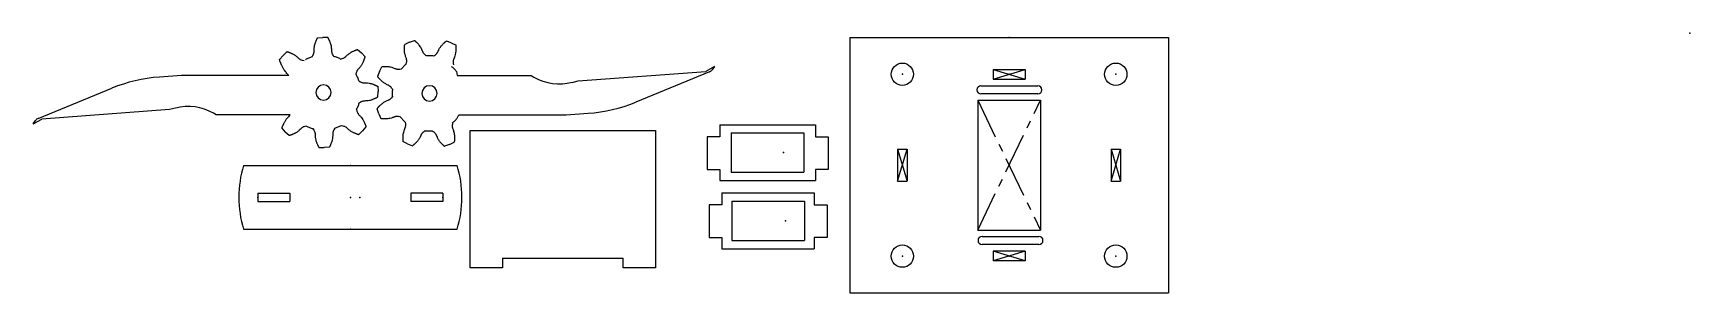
# Model space of a CAD drawing. Header units: centimetres. Extents: x 82.2 to 134.2, y 51 to 59.1.
import ezdxf

# ---------------------------------------------------------------- set-up
doc = ezdxf.new("R2010")
doc.units = ezdxf.units.CM
doc.header["$PDSIZE"] = -1
doc.linetypes.add('CENTERX2', pattern=[2.032, 1.27, -0.254, 0.254, -0.254])

msp = doc.modelspace()

# ---------------------------------------------------------------- linework, layer by layer
at = {"color": 7, "linetype": 'Continuous'}
for p, q in [((91.114, 58.979), (91.278, 58.99)), ((91.442, 58.985), (91.278, 58.99)), ((94.002, 58.84), (93.852, 58.772)), ((94.002, 58.84), (94.157, 58.894)), ((95.312, 58.822), (95.159, 58.88)), ((95.312, 58.822), (95.459, 58.75)), ((107.819, 58.989), (117.819, 58.989)), ((107.819, 58.989), (107.819, 50.989)), ((117.819, 58.989), (117.819, 50.989)), ((89.921, 58.301), (90.03, 58.425)), ((90.15, 58.538), (90.03, 58.425)), ((90.761, 58.308), (90.737, 58.295)), ((90.787, 58.321), (90.761, 58.308)), ((90.812, 58.333), (90.787, 58.321)), ((90.838, 58.345), (90.812, 58.333)), ((90.864, 58.356), (90.838, 58.345)), ((90.89, 58.366), (90.864, 58.356)), ((90.916, 58.376), (90.89, 58.366)), ((90.943, 58.385), (90.916, 58.376)), ((91.653, 58.389), (91.626, 58.397)), ((91.68, 58.38), (91.653, 58.389)), ((91.706, 58.371), (91.68, 58.38)), ((91.733, 58.361), (91.706, 58.371)), ((91.758, 58.35), (91.733, 58.361)), ((91.784, 58.339), (91.758, 58.35)), ((91.81, 58.327), (91.784, 58.339)), ((91.835, 58.315), (91.81, 58.327)), ((92.372, 58.615), (92.495, 58.506)), ((92.607, 58.386), (92.495, 58.506)), ((94.565, 58.414), (94.537, 58.412)), ((94.593, 58.415), (94.565, 58.414)), ((94.621, 58.416), (94.593, 58.415)), ((94.649, 58.416), (94.621, 58.416)), ((94.677, 58.415), (94.649, 58.416)), ((94.705, 58.414), (94.677, 58.415)), ((94.733, 58.411), (94.705, 58.414)), ((94.761, 58.409), (94.733, 58.411)), ((86.839, 57.797), (86.148, 57.749)), ((90.208, 57.797), (86.839, 57.797)), ((92.337, 57.812), (92.324, 57.837)), ((92.35, 57.787), (92.337, 57.812)), ((92.362, 57.761), (92.35, 57.787)), ((92.373, 57.735), (92.362, 57.761)), ((92.384, 57.709), (92.373, 57.735)), ((93.057, 57.92), (92.999, 57.765)), ((93.057, 57.92), (93.13, 58.068)), ((93.757, 58.021), (93.739, 58)), ((93.776, 58.042), (93.757, 58.021)), ((93.796, 58.062), (93.776, 58.042)), ((93.816, 58.082), (93.796, 58.062)), ((93.836, 58.102), (93.816, 58.082)), ((93.857, 58.121), (93.836, 58.102)), ((93.878, 58.139), (93.857, 58.121)), ((93.9, 58.157), (93.878, 58.139)), ((95.341, 58.065), (95.32, 58.083)), ((95.361, 58.046), (95.341, 58.065)), ((95.381, 58.026), (95.361, 58.046)), ((95.401, 58.006), (95.381, 58.026)), ((95.42, 57.986), (95.401, 58.006)), ((95.439, 57.965), (95.42, 57.986)), ((95.457, 57.943), (95.439, 57.965)), ((95.475, 57.922), (95.457, 57.943)), ((95.475, 57.922), (95.497, 57.799)), ((95.497, 57.799), (97.821, 57.799)), ((97.821, 57.799), (97.906, 57.749)), ((99.29, 57.633), (103.296, 57.929)), ((103.412, 57.911), (101.1, 56.963)), ((103.57, 58.078), (103.296, 57.929)), ((103.57, 58.078), (103.497, 57.978)), ((112.319, 57.989), (113.319, 57.989)), ((112.319, 57.989), (112.319, 57.689)), ((113.319, 57.989), (113.319, 57.689)), ((82.344, 56.453), (84.656, 57.401)), ((91.079, 57.357), (91.06, 57.265)), ((91.06, 57.265), (91.078, 57.173)), ((91.13, 57.435), (91.079, 57.357)), ((91.208, 57.487), (91.13, 57.435)), ((91.299, 57.505), (91.208, 57.487)), ((91.39, 57.487), (91.299, 57.505)), ((91.467, 57.435), (91.39, 57.487)), ((91.519, 57.358), (91.467, 57.435)), ((91.518, 57.174), (91.536, 57.266)), ((91.536, 57.266), (91.519, 57.358)), ((92.394, 57.683), (92.384, 57.709)), ((92.403, 57.656), (92.394, 57.683)), ((92.412, 57.63), (92.403, 57.656)), ((93.001, 57.461), (93.011, 57.296)), ((93.005, 57.131), (93.011, 57.296)), ((93.458, 57.283), (93.457, 57.255)), ((93.457, 57.255), (93.457, 57.226)), ((93.457, 57.226), (93.458, 57.198)), ((93.46, 57.311), (93.458, 57.283)), ((93.462, 57.339), (93.46, 57.311)), ((93.465, 57.367), (93.462, 57.339)), ((94.407, 57.33), (94.388, 57.238)), ((94.388, 57.238), (94.406, 57.146)), ((94.459, 57.408), (94.407, 57.33)), ((94.536, 57.46), (94.459, 57.408)), ((94.627, 57.478), (94.536, 57.46)), ((94.718, 57.46), (94.627, 57.478)), ((94.796, 57.408), (94.718, 57.46)), ((94.847, 57.331), (94.796, 57.408)), ((94.846, 57.147), (94.865, 57.239)), ((94.865, 57.239), (94.847, 57.331)), ((99.104, 57.585), (99.29, 57.633)), ((111.936, 57.474), (113.725, 57.474)), ((113.725, 57.224), (111.936, 57.224)), ((112.319, 57.689), (113.319, 57.689)), ((86.466, 56.731), (82.461, 56.435)), ((86.652, 56.779), (86.466, 56.731)), ((91.078, 57.173), (91.129, 57.096)), ((91.129, 57.096), (91.206, 57.044)), ((91.206, 57.044), (91.297, 57.026)), ((91.297, 57.026), (91.389, 57.044)), ((91.389, 57.044), (91.466, 57.096)), ((91.466, 57.096), (91.518, 57.174)), ((92.337, 56.731), (92.35, 56.757)), ((92.35, 56.757), (92.362, 56.782)), ((92.362, 56.782), (92.373, 56.808)), ((92.373, 56.808), (92.384, 56.834)), ((92.384, 56.834), (92.394, 56.861)), ((92.394, 56.861), (92.404, 56.887)), ((92.404, 56.887), (92.413, 56.914)), ((92.413, 56.914), (92.421, 56.941)), ((93.032, 56.601), (92.98, 56.757)), ((93.458, 57.198), (93.459, 57.17)), ((93.459, 57.17), (93.461, 57.142)), ((94.406, 57.146), (94.458, 57.069)), ((94.458, 57.069), (94.535, 57.017)), ((94.535, 57.017), (94.626, 56.999)), ((94.626, 56.999), (94.717, 57.017)), ((94.717, 57.017), (94.794, 57.069)), ((94.794, 57.069), (94.846, 57.147)), ((111.834, 57.024), (113.804, 57.024)), ((111.834, 57.024), (111.834, 52.954)), ((113.804, 57.024), (113.804, 52.954)), ((82.186, 56.286), (82.461, 56.435)), ((82.186, 56.286), (82.259, 56.386)), ((87.935, 56.565), (87.85, 56.615)), ((90.259, 56.565), (87.935, 56.565)), ((90.762, 56.216), (90.787, 56.204)), ((90.787, 56.204), (90.812, 56.192)), ((90.812, 56.192), (90.838, 56.181)), ((90.838, 56.181), (90.864, 56.17)), ((90.864, 56.17), (90.89, 56.16)), ((91.681, 56.155), (91.707, 56.165)), ((91.707, 56.165), (91.733, 56.175)), ((91.733, 56.175), (91.759, 56.186)), ((91.759, 56.186), (91.785, 56.198)), ((91.785, 56.198), (91.81, 56.21)), ((91.81, 56.21), (91.835, 56.223)), ((91.835, 56.223), (91.86, 56.236)), ((92.633, 56.192), (92.524, 56.067)), ((93.032, 56.601), (93.099, 56.45)), ((93.71, 56.502), (93.728, 56.48)), ((93.728, 56.48), (93.746, 56.459)), ((93.746, 56.459), (93.765, 56.438)), ((93.765, 56.438), (93.784, 56.417)), ((93.784, 56.417), (93.804, 56.397)), ((93.804, 56.397), (93.824, 56.378)), ((93.824, 56.378), (93.844, 56.359)), ((93.844, 56.359), (93.865, 56.34)), ((95.336, 56.307), (95.358, 56.324)), ((95.358, 56.324), (95.379, 56.343)), ((95.379, 56.343), (95.4, 56.362)), ((95.4, 56.362), (95.42, 56.381)), ((95.42, 56.381), (95.44, 56.401)), ((95.44, 56.401), (95.459, 56.421)), ((95.459, 56.421), (95.478, 56.442)), ((95.478, 56.442), (95.497, 56.463)), ((95.497, 56.463), (95.548, 56.567)), ((95.548, 56.567), (98.917, 56.567)), ((98.917, 56.567), (99.608, 56.615)), ((103.741, 56.258), (106.741, 56.258)), ((103.741, 56.258), (103.741, 55.878)), ((106.741, 56.258), (106.741, 55.878)), ((89.99, 56.145), (90.102, 56.025)), ((90.224, 55.916), (90.102, 56.025)), ((90.89, 56.16), (90.917, 56.151)), ((90.917, 56.151), (90.943, 56.142)), ((90.943, 56.142), (90.97, 56.134)), ((91.654, 56.146), (91.681, 56.155)), ((92.404, 55.954), (92.524, 56.067)), ((93.941, 55.655), (93.794, 55.727)), ((93.941, 55.655), (94.094, 55.597)), ((94.492, 56.068), (94.52, 56.065)), ((94.52, 56.065), (94.548, 56.063)), ((94.548, 56.063), (94.576, 56.062)), ((94.576, 56.062), (94.604, 56.061)), ((94.604, 56.061), (94.632, 56.061)), ((94.632, 56.061), (94.66, 56.062)), ((94.66, 56.062), (94.688, 56.063)), ((94.688, 56.063), (94.716, 56.065)), ((95.251, 55.637), (95.401, 55.705)), ((95.901, 52.075), (95.901, 56.075)), ((95.901, 56.075), (101.721, 56.075)), ((101.721, 56.075), (101.721, 52.075)), ((103.741, 55.878), (103.341, 55.878)), ((103.341, 55.878), (103.341, 54.858)), ((104.101, 55.998), (106.381, 55.998)), ((104.101, 55.998), (104.101, 54.768)), ((106.381, 55.998), (106.381, 54.768)), ((106.741, 55.878), (107.141, 55.878)), ((107.141, 55.878), (107.141, 54.858)), ((91.155, 55.546), (91.319, 55.541)), ((91.483, 55.552), (91.319, 55.541)), ((95.251, 55.637), (95.096, 55.583)), ((109.319, 55.489), (109.619, 55.489)), ((109.319, 55.489), (109.319, 54.489)), ((109.619, 55.489), (109.619, 54.489)), ((116.019, 55.489), (116.319, 55.489)), ((116.019, 55.489), (116.019, 54.489)), ((116.319, 55.489), (116.319, 54.489)), ((88.789, 54.981), (95.497, 54.981)), ((103.341, 54.858), (103.741, 54.858)), ((103.741, 54.858), (103.741, 54.508)), ((104.101, 54.768), (106.381, 54.768)), ((107.141, 54.858), (106.741, 54.858)), ((106.741, 54.858), (106.741, 54.508)), ((89.243, 54.116), (89.243, 53.846)), ((89.243, 54.116), (90.243, 54.116)), ((90.243, 54.116), (90.243, 53.846)), ((94.043, 54.116), (94.043, 53.846)), ((95.043, 54.116), (94.043, 54.116)), ((95.043, 54.116), (95.043, 53.846)), ((103.741, 54.508), (106.741, 54.508)), ((103.806, 54.121), (106.706, 54.121)), ((103.806, 54.121), (103.806, 53.741)), ((106.706, 54.121), (106.706, 53.741)), ((109.319, 54.489), (109.619, 54.489)), ((116.019, 54.489), (116.319, 54.489)), ((89.243, 53.846), (90.243, 53.846)), ((95.043, 53.846), (94.043, 53.846)), ((103.806, 53.741), (103.406, 53.741)), ((103.406, 53.741), (103.406, 52.721)), ((104.116, 53.861), (106.396, 53.861)), ((104.116, 53.861), (104.116, 52.631)), ((106.396, 53.861), (106.396, 52.631)), ((106.706, 53.741), (107.106, 53.741)), ((107.106, 53.741), (107.106, 52.721)), ((88.789, 52.981), (95.497, 52.981)), ((103.406, 52.721), (103.806, 52.721)), ((103.806, 52.721), (103.806, 52.371)), ((104.116, 52.631), (106.396, 52.631)), ((107.106, 52.721), (106.706, 52.721)), ((106.706, 52.721), (106.706, 52.371)), ((111.834, 52.954), (113.804, 52.954)), ((111.969, 52.754), (113.758, 52.754)), ((95.901, 51.775), (95.901, 52.075)), ((96.921, 52.075), (96.921, 51.775)), ((96.921, 52.075), (100.701, 52.075)), ((100.701, 51.775), (100.701, 52.075)), ((101.721, 52.075), (101.721, 51.775)), ((103.806, 52.371), (106.706, 52.371)), ((113.758, 52.504), (111.969, 52.504)), ((113.319, 52.289), (112.319, 52.289)), ((112.319, 52.289), (112.319, 51.989)), ((113.319, 52.289), (113.319, 51.989)), ((96.921, 51.775), (95.901, 51.775)), ((101.721, 51.775), (100.701, 51.775)), ((113.319, 51.989), (112.319, 51.989)), ((107.819, 50.989), (117.819, 50.989))]:
    msp.add_line(p, q, dxfattribs=at)
at = {"color": 7, "linetype": 'CENTERX2'}
for p, q in [((112.319, 57.989), (113.319, 57.689)), ((112.319, 57.689), (113.319, 57.989)), ((111.834, 57.024), (113.804, 52.954)), ((111.834, 52.954), (113.804, 57.024)), ((109.319, 55.489), (109.619, 54.489)), ((109.319, 54.489), (109.619, 55.489)), ((116.019, 55.489), (116.319, 54.489)), ((116.019, 54.489), (116.319, 55.489)), ((113.319, 52.289), (112.319, 51.989)), ((113.319, 51.989), (112.319, 52.289))]:
    msp.add_line(p, q, dxfattribs=at)
at = {"color": 7, "linetype": 'Continuous'}
for centre in [(109.469, 57.838), (116.169, 57.838), (109.469, 52.138), (116.169, 52.138)]:
    msp.add_circle(centre, 0.35, dxfattribs=at)
for centre, radius, start, end in [((86.478, 52.96), 4.8, 93.9428, 112.308), ((98.707, 59.135), 1.6, 239.9811, 284.3689), ((103.336, 58.096), 0.2, 292.308, 323.7256), ((111.936, 57.349), 0.125, 90, 270), ((113.725, 57.349), 0.125, 270, 90), ((87.049, 55.229), 1.6, 59.9811, 104.3689), ((99.278, 61.404), 4.8, 273.9428, 292.308), ((82.42, 56.268), 0.2, 112.308, 143.7256), ((92.143, 53.981), 3.5, 163.3985, 196.6015), ((92.143, 53.981), 3.5, 343.3985, 16.6015), ((111.969, 52.629), 0.125, 90, 270), ((113.758, 52.629), 0.125, 270, 90)]:
    msp.add_arc(centre, radius, start, end, dxfattribs=at)
for points, knots in [([(90.943, 58.385), (90.968, 58.424), (90.985, 58.459), (90.996, 58.491), (91.002, 58.52), (91.005, 58.546), (91.006, 58.571), (91.006, 58.595), (91.006, 58.617), (91.011, 58.685), (91.022, 58.75), (91.032, 58.787), (91.044, 58.822), (91.056, 58.853), (91.068, 58.881), (91.077, 58.903), (91.084, 58.918), (91.087, 58.926), (91.088, 58.931), (91.089, 58.934), (91.091, 58.939), (91.096, 58.947), (91.103, 58.96), (91.114, 58.979), (91.11, 58.973), (91.114, 58.979)], [0, 0, 0, 0, 0.073487, 0.135721, 0.189221, 0.236295, 0.278877, 0.318436, 0.356035, 0.392387, 0.501034, 0.606071, 0.66617, 0.724805, 0.779354, 0.827079, 0.865175, 0.890972, 0.905299, 0.912289, 0.917444, 0.926974, 0.940824, 0.964169, 1, 1, 1, 1]), ([(91.627, 58.397), (91.601, 58.435), (91.583, 58.47), (91.571, 58.501), (91.564, 58.53), (91.561, 58.556), (91.559, 58.581), (91.559, 58.604), (91.558, 58.627), (91.552, 58.695), (91.539, 58.76), (91.528, 58.796), (91.515, 58.83), (91.502, 58.861), (91.49, 58.889), (91.48, 58.91), (91.473, 58.925), (91.47, 58.933), (91.469, 58.937), (91.468, 58.941), (91.465, 58.946), (91.461, 58.953), (91.453, 58.966), (91.442, 58.985), (91.446, 58.979), (91.442, 58.985)], [0, 0, 0, 0, 0.07332, 0.135455, 0.188926, 0.236031, 0.278692, 0.318359, 0.356074, 0.392535, 0.501436, 0.606588, 0.666684, 0.725276, 0.779757, 0.827404, 0.865426, 0.891168, 0.905467, 0.912449, 0.917605, 0.927124, 0.940949, 0.964247, 1, 1, 1, 1]), ([(93.9, 58.157), (93.909, 58.198), (93.913, 58.233), (93.914, 58.264), (93.911, 58.292), (93.906, 58.316), (93.892, 58.358), (93.878, 58.396), (93.858, 58.461), (93.846, 58.526), (93.843, 58.563), (93.842, 58.6), (93.842, 58.634), (93.843, 58.664), (93.845, 58.688), (93.845, 58.704), (93.845, 58.713), (93.845, 58.717), (93.844, 58.721), (93.845, 58.726), (93.846, 58.735), (93.848, 58.75), (93.852, 58.772), (93.851, 58.764), (93.852, 58.772)], [0, 0, 0, 0, 0.066515, 0.123715, 0.173453, 0.217463, 0.257266, 0.327608, 0.392386, 0.501057, 0.606156, 0.666286, 0.724925, 0.779454, 0.82714, 0.86518, 0.890915, 0.905196, 0.912159, 0.917305, 0.926856, 0.940734, 0.96412, 1, 1, 1, 1]), ([(94.537, 58.412), (94.5, 58.438), (94.471, 58.464), (94.448, 58.489), (94.432, 58.513), (94.419, 58.536), (94.409, 58.559), (94.4, 58.581), (94.392, 58.602), (94.362, 58.663), (94.327, 58.718), (94.304, 58.748), (94.28, 58.776), (94.257, 58.8), (94.236, 58.821), (94.219, 58.838), (94.208, 58.849), (94.202, 58.856), (94.199, 58.859), (94.197, 58.862), (94.193, 58.866), (94.186, 58.871), (94.175, 58.88), (94.157, 58.894), (94.163, 58.889), (94.157, 58.894)], [0, 0, 0, 0, 0.073338, 0.135439, 0.188859, 0.235925, 0.278574, 0.318259, 0.356012, 0.392514, 0.501532, 0.606773, 0.666891, 0.725474, 0.779922, 0.827522, 0.865488, 0.891175, 0.905438, 0.9124, 0.917549, 0.927077, 0.940915, 0.96423, 1, 1, 1, 1]), ([(94.761, 58.409), (94.799, 58.434), (94.829, 58.459), (94.852, 58.483), (94.87, 58.507), (94.883, 58.53), (94.894, 58.552), (94.904, 58.574), (94.913, 58.594), (94.945, 58.655), (94.982, 58.709), (95.006, 58.738), (95.031, 58.765), (95.056, 58.789), (95.077, 58.81), (95.095, 58.826), (95.107, 58.837), (95.113, 58.843), (95.116, 58.846), (95.118, 58.849), (95.122, 58.853), (95.129, 58.858), (95.141, 58.867), (95.159, 58.88), (95.153, 58.876), (95.159, 58.88)], [0, 0, 0, 0, 0.073341, 0.135464, 0.188905, 0.235978, 0.278612, 0.318263, 0.355976, 0.392443, 0.501393, 0.606631, 0.666767, 0.725373, 0.779845, 0.827464, 0.865447, 0.891146, 0.905415, 0.912379, 0.917529, 0.927061, 0.940902, 0.964222, 1, 1, 1, 1]), ([(90.208, 57.797), (90.156, 57.856), (90.112, 57.912), (90.075, 57.963), (90.045, 58.01), (90.02, 58.053), (90, 58.091), (89.982, 58.13), (89.969, 58.161), (89.96, 58.185), (89.953, 58.202), (89.948, 58.212), (89.944, 58.219), (89.942, 58.224), (89.939, 58.229), (89.938, 58.235), (89.935, 58.243), (89.932, 58.256), (89.928, 58.275), (89.921, 58.301), (89.923, 58.292), (89.921, 58.301)], [0, 0, 0, 0, 0.134489, 0.255275, 0.363135, 0.458766, 0.542776, 0.615683, 0.689095, 0.747653, 0.791712, 0.822206, 0.842071, 0.855689, 0.864727, 0.873642, 0.883776, 0.899144, 0.922085, 0.954929, 1, 1, 1, 1]), ([(90.695, 58.257), (90.65, 58.265), (90.613, 58.276), (90.582, 58.29), (90.557, 58.305), (90.536, 58.321), (90.518, 58.338), (90.501, 58.354), (90.484, 58.369), (90.432, 58.413), (90.378, 58.449), (90.345, 58.466), (90.311, 58.482), (90.28, 58.494), (90.252, 58.505), (90.23, 58.513), (90.215, 58.518), (90.207, 58.522), (90.203, 58.524), (90.2, 58.526), (90.195, 58.527), (90.186, 58.53), (90.172, 58.533), (90.15, 58.538), (90.158, 58.536), (90.15, 58.538)], [0, 0, 0, 0, 0.0734807, 0.1356819, 0.1891551, 0.2362285, 0.278845, 0.3184678, 0.3561417, 0.3925621, 0.5013449, 0.606409, 0.6664834, 0.7250748, 0.7795714, 0.8272424, 0.8652871, 0.8910416, 0.9053428, 0.9123221, 0.9174742, 0.927002, 0.9408484, 0.9641858, 1, 1, 1, 1]), ([(91.835, 58.315), (91.879, 58.325), (91.916, 58.337), (91.946, 58.352), (91.971, 58.368), (91.992, 58.385), (92.01, 58.402), (92.026, 58.418), (92.042, 58.435), (92.093, 58.48), (92.147, 58.518), (92.18, 58.536), (92.212, 58.553), (92.244, 58.567), (92.271, 58.578), (92.293, 58.587), (92.308, 58.593), (92.316, 58.597), (92.32, 58.599), (92.323, 58.601), (92.328, 58.603), (92.337, 58.605), (92.351, 58.609), (92.372, 58.615), (92.365, 58.613), (92.372, 58.615)], [0, 0, 0, 0, 0.07332, 0.135449, 0.188909, 0.236003, 0.278654, 0.318315, 0.356024, 0.392478, 0.501361, 0.606492, 0.666581, 0.725177, 0.77967, 0.827337, 0.865382, 0.891147, 0.905462, 0.912451, 0.917608, 0.927123, 0.940945, 0.964243, 1, 1, 1, 1]), ([(92.324, 57.836), (92.333, 57.882), (92.344, 57.919), (92.358, 57.95), (92.373, 57.975), (92.389, 57.996), (92.406, 58.015), (92.422, 58.032), (92.437, 58.049), (92.481, 58.101), (92.517, 58.156), (92.534, 58.19), (92.55, 58.223), (92.563, 58.255), (92.573, 58.283), (92.581, 58.306), (92.587, 58.321), (92.59, 58.329), (92.592, 58.333), (92.594, 58.336), (92.596, 58.341), (92.598, 58.35), (92.602, 58.364), (92.607, 58.386), (92.605, 58.379), (92.607, 58.386)], [0, 0, 0, 0, 0.073509, 0.13576, 0.189273, 0.236353, 0.278937, 0.318494, 0.356091, 0.392442, 0.501087, 0.606132, 0.666234, 0.724866, 0.779407, 0.827118, 0.865195, 0.890972, 0.905285, 0.912268, 0.917422, 0.926957, 0.940812, 0.964164, 1, 1, 1, 1]), ([(95.388, 58.136), (95.38, 58.182), (95.377, 58.221), (95.379, 58.254), (95.385, 58.283), (95.392, 58.309), (95.401, 58.332), (95.41, 58.354), (95.419, 58.375), (95.441, 58.439), (95.456, 58.504), (95.46, 58.541), (95.463, 58.578), (95.464, 58.612), (95.464, 58.642), (95.463, 58.666), (95.463, 58.682), (95.464, 58.691), (95.464, 58.695), (95.465, 58.698), (95.465, 58.704), (95.464, 58.713), (95.462, 58.727), (95.459, 58.75), (95.46, 58.742), (95.459, 58.75)], [0, 0, 0, 0, 0.073375, 0.135519, 0.188968, 0.236037, 0.278657, 0.318289, 0.355981, 0.392428, 0.501333, 0.606552, 0.66669, 0.725303, 0.779785, 0.827416, 0.865407, 0.891112, 0.905382, 0.912347, 0.917496, 0.927031, 0.940878, 0.964207, 1, 1, 1, 1]), ([(93.465, 57.367), (93.443, 57.402), (93.421, 57.43), (93.399, 57.452), (93.378, 57.47), (93.357, 57.483), (93.318, 57.503), (93.281, 57.52), (93.221, 57.551), (93.167, 57.588), (93.139, 57.612), (93.112, 57.637), (93.089, 57.662), (93.068, 57.683), (93.053, 57.701), (93.042, 57.713), (93.035, 57.719), (93.032, 57.722), (93.029, 57.724), (93.026, 57.728), (93.02, 57.735), (93.012, 57.747), (92.999, 57.765), (93.003, 57.759), (92.999, 57.765)], [0, 0, 0, 0, 0.066548, 0.123745, 0.173466, 0.21746, 0.257258, 0.327635, 0.39246, 0.50117, 0.606254, 0.666362, 0.724978, 0.779488, 0.827159, 0.865189, 0.890916, 0.905191, 0.912151, 0.917296, 0.926845, 0.940725, 0.964114, 1, 1, 1, 1]), ([(93.739, 58), (93.698, 57.992), (93.663, 57.989), (93.632, 57.99), (93.605, 57.993), (93.581, 57.999), (93.539, 58.014), (93.502, 58.03), (93.438, 58.052), (93.374, 58.066), (93.337, 58.071), (93.301, 58.073), (93.267, 58.074), (93.237, 58.074), (93.214, 58.073), (93.198, 58.073), (93.189, 58.073), (93.184, 58.074), (93.181, 58.074), (93.175, 58.074), (93.167, 58.073), (93.152, 58.071), (93.13, 58.068), (93.138, 58.069), (93.13, 58.068)], [0, 0, 0, 0, 0.0665172, 0.1236942, 0.1734049, 0.2173995, 0.257207, 0.327617, 0.3924788, 0.5012351, 0.6063377, 0.6664439, 0.7250526, 0.7795516, 0.8272108, 0.8652306, 0.890951, 0.9052238, 0.912184, 0.9173287, 0.9268748, 0.9407493, 0.9641286, 1, 1, 1, 1]), ([(92.412, 57.63), (92.451, 57.605), (92.486, 57.588), (92.517, 57.577), (92.546, 57.57), (92.572, 57.568), (92.597, 57.567), (92.62, 57.567), (92.643, 57.567), (92.71, 57.563), (92.775, 57.552), (92.811, 57.542), (92.845, 57.53), (92.877, 57.518), (92.904, 57.506), (92.926, 57.497), (92.941, 57.491), (92.949, 57.487), (92.953, 57.486), (92.957, 57.486), (92.962, 57.483), (92.97, 57.479), (92.982, 57.472), (93.001, 57.461), (92.995, 57.464), (93.001, 57.461)], [0, 0, 0, 0, 0.073507, 0.135719, 0.189189, 0.236249, 0.278845, 0.318447, 0.356098, 0.392496, 0.501223, 0.60625, 0.666318, 0.724918, 0.779435, 0.827135, 0.865211, 0.890995, 0.905313, 0.9123, 0.917453, 0.926979, 0.940827, 0.964171, 1, 1, 1, 1]), ([(92.337, 56.731), (92.346, 56.691), (92.357, 56.656), (92.369, 56.628), (92.383, 56.604), (92.397, 56.584), (92.427, 56.551), (92.455, 56.523), (92.5, 56.472), (92.538, 56.418), (92.556, 56.385), (92.572, 56.352), (92.586, 56.321), (92.597, 56.293), (92.605, 56.271), (92.612, 56.256), (92.615, 56.248), (92.617, 56.244), (92.619, 56.241), (92.621, 56.236), (92.623, 56.227), (92.627, 56.213), (92.633, 56.192), (92.631, 56.199), (92.633, 56.192)], [0, 0, 0, 0, 0.066592, 0.12385, 0.173625, 0.217649, 0.257445, 0.327727, 0.392406, 0.500896, 0.605828, 0.665906, 0.724546, 0.779119, 0.826877, 0.865004, 0.89082, 0.905151, 0.912138, 0.917289, 0.92683, 0.940705, 0.964097, 1, 1, 1, 1]), ([(92.421, 56.941), (92.455, 56.965), (92.486, 56.982), (92.515, 56.994), (92.541, 57.002), (92.565, 57.007), (92.609, 57.01), (92.649, 57.012), (92.717, 57.018), (92.781, 57.031), (92.817, 57.043), (92.851, 57.056), (92.882, 57.069), (92.91, 57.081), (92.931, 57.092), (92.946, 57.098), (92.954, 57.102), (92.958, 57.103), (92.961, 57.104), (92.966, 57.107), (92.974, 57.111), (92.986, 57.119), (93.005, 57.131), (92.999, 57.127), (93.005, 57.131)], [0, 0, 0, 0, 0.066587, 0.123844, 0.173622, 0.217652, 0.257457, 0.327763, 0.392467, 0.50099, 0.605945, 0.666025, 0.724658, 0.779215, 0.826951, 0.865053, 0.890845, 0.90516, 0.912141, 0.917291, 0.926835, 0.940711, 0.964102, 1, 1, 1, 1]), ([(93.461, 57.142), (93.437, 57.108), (93.414, 57.08), (93.392, 57.059), (93.37, 57.042), (93.348, 57.029), (93.309, 57.01), (93.271, 56.994), (93.21, 56.964), (93.155, 56.929), (93.125, 56.906), (93.098, 56.881), (93.073, 56.858), (93.052, 56.837), (93.036, 56.819), (93.024, 56.808), (93.018, 56.802), (93.014, 56.799), (93.012, 56.797), (93.008, 56.793), (93.002, 56.786), (92.993, 56.775), (92.98, 56.757), (92.984, 56.763), (92.98, 56.757)], [0, 0, 0, 0, 0.066547, 0.123762, 0.173503, 0.217509, 0.257304, 0.327629, 0.39239, 0.501036, 0.606118, 0.666244, 0.724884, 0.779416, 0.827107, 0.865152, 0.890889, 0.90517, 0.912133, 0.917278, 0.926831, 0.940714, 0.964107, 1, 1, 1, 1]), ([(90.25, 56.565), (90.204, 56.516), (90.165, 56.47), (90.132, 56.428), (90.104, 56.389), (90.082, 56.353), (90.064, 56.321), (90.047, 56.289), (90.035, 56.262), (90.026, 56.242), (90.02, 56.228), (90.015, 56.219), (90.011, 56.211), (90.008, 56.206), (90.006, 56.201), (90.004, 56.193), (90, 56.183), (89.996, 56.167), (89.99, 56.145), (89.992, 56.152), (89.99, 56.145)], [0, 0, 0, 0, 0.134592, 0.255462, 0.363386, 0.459057, 0.543086, 0.615993, 0.689384, 0.747908, 0.791934, 0.822408, 0.842267, 0.860702, 0.873834, 0.883961, 0.89931, 0.922217, 0.955007, 1, 1, 1, 1]), ([(90.762, 56.216), (90.717, 56.206), (90.68, 56.194), (90.65, 56.179), (90.626, 56.163), (90.605, 56.146), (90.587, 56.129), (90.57, 56.112), (90.554, 56.096), (90.503, 56.051), (90.45, 56.013), (90.417, 55.994), (90.384, 55.978), (90.353, 55.964), (90.325, 55.953), (90.303, 55.944), (90.288, 55.938), (90.28, 55.934), (90.277, 55.932), (90.274, 55.93), (90.268, 55.928), (90.26, 55.926), (90.246, 55.922), (90.224, 55.916), (90.232, 55.918), (90.224, 55.916)], [0, 0, 0, 0, 0.073322, 0.135449, 0.188909, 0.236003, 0.278654, 0.318316, 0.356026, 0.392482, 0.501368, 0.606501, 0.666591, 0.725186, 0.779678, 0.827343, 0.865386, 0.891148, 0.905461, 0.91245, 0.917607, 0.927122, 0.940945, 0.964243, 1, 1, 1, 1]), ([(91.86, 56.236), (91.905, 56.227), (91.942, 56.216), (91.972, 56.202), (91.997, 56.187), (92.018, 56.171), (92.037, 56.155), (92.054, 56.139), (92.07, 56.123), (92.122, 56.08), (92.177, 56.043), (92.21, 56.026), (92.243, 56.011), (92.274, 55.998), (92.302, 55.988), (92.324, 55.98), (92.339, 55.974), (92.348, 55.97), (92.351, 55.968), (92.354, 55.967), (92.36, 55.965), (92.368, 55.963), (92.382, 55.959), (92.404, 55.954), (92.397, 55.956), (92.404, 55.954)], [0, 0, 0, 0, 0.073478, 0.13568, 0.189154, 0.236228, 0.278844, 0.318466, 0.356139, 0.392558, 0.501338, 0.6064, 0.666473, 0.725065, 0.779563, 0.827236, 0.865283, 0.89104, 0.905343, 0.912323, 0.917475, 0.927003, 0.940849, 0.964186, 1, 1, 1, 1]), ([(93.71, 56.502), (93.665, 56.511), (93.627, 56.515), (93.594, 56.514), (93.565, 56.51), (93.539, 56.503), (93.516, 56.495), (93.494, 56.486), (93.473, 56.479), (93.408, 56.458), (93.343, 56.446), (93.306, 56.442), (93.27, 56.441), (93.236, 56.441), (93.206, 56.442), (93.182, 56.443), (93.166, 56.444), (93.158, 56.444), (93.153, 56.443), (93.15, 56.443), (93.144, 56.443), (93.136, 56.444), (93.121, 56.447), (93.099, 56.45), (93.107, 56.449), (93.099, 56.45)], [0, 0, 0, 0, 0.0733711, 0.1354858, 0.188906, 0.2359656, 0.2786055, 0.3182808, 0.3560248, 0.3925183, 0.5015113, 0.6067353, 0.6668501, 0.7254329, 0.7798847, 0.8274888, 0.8654593, 0.8911492, 0.905412, 0.9123736, 0.9175215, 0.9270521, 0.9408946, 0.9642171, 1, 1, 1, 1]), ([(93.865, 56.34), (93.873, 56.295), (93.876, 56.256), (93.874, 56.223), (93.869, 56.194), (93.861, 56.168), (93.852, 56.145), (93.843, 56.123), (93.834, 56.102), (93.812, 56.037), (93.798, 55.973), (93.793, 55.936), (93.79, 55.899), (93.789, 55.865), (93.789, 55.835), (93.79, 55.811), (93.79, 55.795), (93.789, 55.786), (93.789, 55.782), (93.788, 55.779), (93.788, 55.773), (93.789, 55.764), (93.791, 55.75), (93.794, 55.727), (93.793, 55.735), (93.794, 55.727)], [0, 0, 0, 0, 0.073375, 0.135519, 0.188967, 0.236035, 0.278655, 0.318287, 0.355979, 0.392426, 0.50133, 0.60655, 0.666688, 0.725301, 0.779783, 0.827414, 0.865406, 0.891111, 0.905382, 0.912347, 0.917496, 0.927031, 0.940878, 0.964207, 1, 1, 1, 1]), ([(95.353, 56.32), (95.344, 56.279), (95.34, 56.244), (95.34, 56.212), (95.342, 56.185), (95.347, 56.161), (95.361, 56.119), (95.375, 56.081), (95.395, 56.016), (95.407, 55.951), (95.41, 55.913), (95.411, 55.877), (95.411, 55.843), (95.41, 55.813), (95.409, 55.789), (95.408, 55.773), (95.408, 55.764), (95.408, 55.76), (95.409, 55.756), (95.408, 55.75), (95.407, 55.742), (95.405, 55.727), (95.401, 55.705), (95.402, 55.713), (95.401, 55.705)], [0, 0, 0, 0, 0.066516, 0.123716, 0.173454, 0.217464, 0.257267, 0.32761, 0.392388, 0.501059, 0.606159, 0.666289, 0.724927, 0.779456, 0.827141, 0.865181, 0.890916, 0.905196, 0.912159, 0.917305, 0.926856, 0.940734, 0.96412, 1, 1, 1, 1]), ([(90.97, 56.134), (90.995, 56.096), (91.014, 56.061), (91.025, 56.03), (91.032, 56.001), (91.036, 55.975), (91.037, 55.95), (91.038, 55.927), (91.039, 55.904), (91.045, 55.836), (91.058, 55.771), (91.069, 55.735), (91.081, 55.701), (91.094, 55.67), (91.107, 55.642), (91.117, 55.621), (91.123, 55.606), (91.127, 55.598), (91.128, 55.594), (91.129, 55.59), (91.131, 55.585), (91.136, 55.578), (91.143, 55.565), (91.155, 55.546), (91.151, 55.552), (91.155, 55.546)], [0, 0, 0, 0, 0.073317, 0.135452, 0.188923, 0.236028, 0.278689, 0.318356, 0.356071, 0.392531, 0.501432, 0.606584, 0.66668, 0.725273, 0.779754, 0.827402, 0.865424, 0.891167, 0.905467, 0.912449, 0.917605, 0.927123, 0.940948, 0.964247, 1, 1, 1, 1]), ([(91.654, 56.146), (91.629, 56.107), (91.612, 56.072), (91.601, 56.04), (91.594, 56.011), (91.591, 55.985), (91.591, 55.96), (91.591, 55.936), (91.59, 55.914), (91.586, 55.846), (91.575, 55.781), (91.564, 55.744), (91.552, 55.709), (91.54, 55.677), (91.529, 55.65), (91.519, 55.628), (91.513, 55.613), (91.51, 55.605), (91.509, 55.6), (91.508, 55.597), (91.505, 55.592), (91.501, 55.584), (91.494, 55.571), (91.483, 55.552), (91.486, 55.558), (91.483, 55.552)], [0, 0, 0, 0, 0.07349, 0.135723, 0.189224, 0.236298, 0.27888, 0.318439, 0.356038, 0.39239, 0.501037, 0.606075, 0.666173, 0.724808, 0.779357, 0.827081, 0.865176, 0.890973, 0.905299, 0.912289, 0.917444, 0.926974, 0.940824, 0.96417, 1, 1, 1, 1]), ([(94.492, 56.068), (94.454, 56.043), (94.424, 56.018), (94.401, 55.994), (94.383, 55.97), (94.37, 55.947), (94.359, 55.925), (94.349, 55.903), (94.34, 55.882), (94.308, 55.822), (94.271, 55.767), (94.247, 55.739), (94.222, 55.712), (94.198, 55.688), (94.176, 55.667), (94.158, 55.651), (94.147, 55.64), (94.14, 55.634), (94.138, 55.63), (94.136, 55.628), (94.131, 55.624), (94.124, 55.619), (94.112, 55.61), (94.094, 55.597), (94.1, 55.601), (94.094, 55.597)], [0, 0, 0, 0, 0.073343, 0.135466, 0.188906, 0.235979, 0.278613, 0.318265, 0.355978, 0.392446, 0.501397, 0.606636, 0.666773, 0.725378, 0.779849, 0.827468, 0.865449, 0.891147, 0.905415, 0.912379, 0.917528, 0.927061, 0.940902, 0.964222, 1, 1, 1, 1]), ([(94.716, 56.065), (94.754, 56.039), (94.783, 56.013), (94.805, 55.988), (94.821, 55.964), (94.834, 55.941), (94.844, 55.918), (94.853, 55.896), (94.862, 55.875), (94.891, 55.814), (94.926, 55.758), (94.949, 55.729), (94.973, 55.701), (94.996, 55.677), (95.017, 55.656), (95.034, 55.639), (95.045, 55.628), (95.051, 55.621), (95.054, 55.618), (95.056, 55.615), (95.06, 55.611), (95.067, 55.606), (95.078, 55.597), (95.096, 55.583), (95.09, 55.588), (95.096, 55.583)], [0, 0, 0, 0, 0.073337, 0.135438, 0.188858, 0.235924, 0.278573, 0.318258, 0.356011, 0.392513, 0.501531, 0.606772, 0.666891, 0.725474, 0.779922, 0.827521, 0.865487, 0.891175, 0.905438, 0.9124, 0.917549, 0.927077, 0.940915, 0.96423, 1, 1, 1, 1])]:
    msp.add_open_spline(points, degree=3, knots=knots, dxfattribs=at)
for p in [(112.819, 58.989), (134.187, 59.125), (109.469, 57.838), (112.819, 57.839), (116.169, 57.838), (105.741, 55.383), (105.741, 55.383), (92.143, 54.981), (109.469, 54.989), (112.819, 54.989), (112.819, 54.989), (116.169, 54.989), (89.243, 53.981), (92.143, 53.981), (92.444, 53.981), (95.043, 53.981), (105.806, 53.246), (105.806, 53.246), (92.143, 52.981), (109.469, 52.138), (112.819, 52.139), (116.169, 52.138)]:
    msp.add_point(p, dxfattribs=at)

doc.saveas('drawing.dxf')
